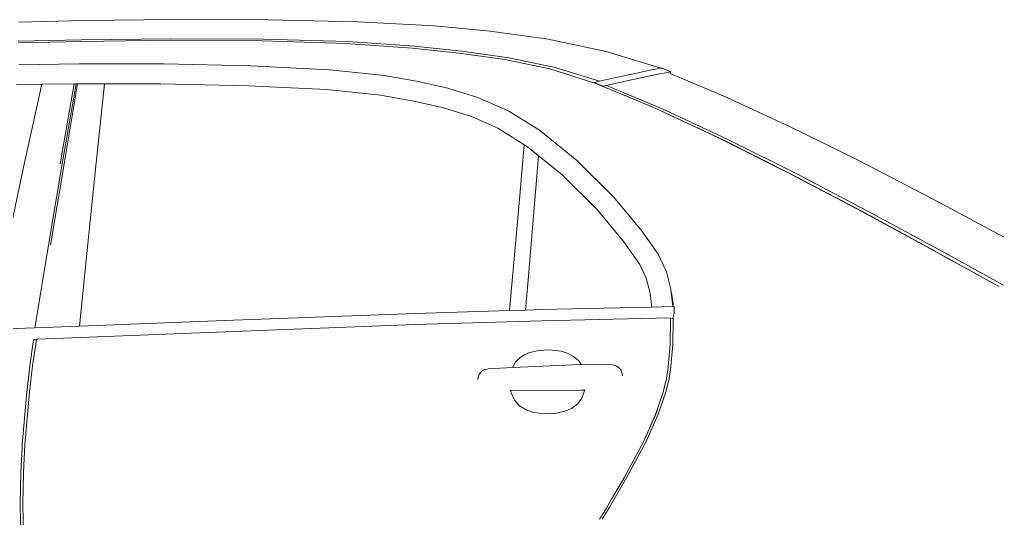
# Model space of a CAD drawing. Header units: inches. Extents: x 1987 to 3775, y 142 to 1299.
# Drawn here: x 2552.9 to 2613, y 1241.7 to 1272.3 of the extents above; entities that cross this region are included whole.
import ezdxf

# ---------------------------------------------------------------- set-up
doc = ezdxf.new("R2010")
doc.units = ezdxf.units.IN
doc.header["$MEASUREMENT"] = 0
doc.layers.add('CAR', color=173, linetype='Continuous', lineweight=13)

# ---------------------------------------------------------------- blocks, each defined once
blk = doc.blocks.new('A$C476D423A')
at = {"layer": 'CAR'}
for p, q in [((8.727, 60.198), (4.7, 60.109)), ((14.224, 60.261), (8.727, 60.198)), ((20.022, 60.241), (14.224, 60.261)), ((25.549, 60.119), (20.022, 60.241)), ((30.234, 59.876), (25.549, 60.119)), ((33.653, 59.554), (30.234, 59.876)), ((37.212, 59.05), (33.653, 59.554)), ((8.567, 59.016), (4.675, 58.931)), ((4.684, 58.837), (8.567, 58.918)), ((14.042, 59.088), (8.567, 59.016)), ((8.567, 58.918), (14.024, 58.988)), ((14.024, 58.988), (19.653, 58.948)), ((19.71, 59.054), (14.042, 59.088)), ((19.653, 58.948), (24.816, 58.793)), ((24.913, 58.905), (19.71, 59.054)), ((28.994, 58.63), (24.913, 58.905)), ((40.784, 58.299), (37.212, 59.05)), ((24.816, 58.793), (28.874, 58.516)), ((28.874, 58.516), (31.757, 58.205)), ((31.919, 58.317), (28.994, 58.63)), ((34.805, 57.916), (31.919, 58.317)), ((44.125, 57.271), (40.784, 58.299)), ((31.757, 58.205), (34.552, 57.813)), ((34.552, 57.813), (37.311, 57.231)), ((37.655, 57.326), (34.805, 57.916)), ((8.428, 57.537), (4.719, 57.477)), ((13.612, 57.535), (8.428, 57.537)), ((18.959, 57.42), (13.612, 57.535)), ((23.778, 57.182), (18.959, 57.42)), ((23.778, 57.182), (23.78, 57.182)), ((27.178, 56.822), (23.78, 57.182)), ((37.311, 57.231), (40.082, 56.356)), ((40.363, 56.478), (37.655, 57.326)), ((42.639, 56.979), (43.49, 57.151)), ((43.49, 57.151), (44.015, 57.251)), ((44.015, 57.251), (44.125, 57.271)), ((44.125, 57.271), (44.193, 57.284)), ((44.193, 57.284), (44.748, 57.054)), ((44.748, 57.054), (44.571, 57.022)), ((44.748, 57.054), (44.708, 56.959)), ((27.26, 56.808), (27.178, 56.822)), ((27.26, 56.808), (29.136, 56.475)), ((29.23, 56.454), (29.136, 56.475)), ((29.23, 56.454), (31.057, 56.053)), ((40.036, 56.404), (40.363, 56.478)), ((40.363, 56.478), (41.482, 56.731)), ((42.042, 56.503), (40.793, 56.221)), ((41.482, 56.731), (42.639, 56.979)), ((43.201, 56.751), (42.042, 56.503)), ((44.049, 56.922), (43.201, 56.751)), ((44.571, 57.022), (44.049, 56.922)), ((48.156, 55.506), (44.708, 56.959)), ((4.575, 56.26), (6.121, 56.286)), ((5.048, 51.377), (6.121, 56.286)), ((6.121, 56.286), (8.114, 56.32)), ((7.258, 51.405), (8.114, 56.32)), ((7.382, 51.408), (8.228, 56.321)), ((7.486, 51.41), (8.319, 56.321)), ((8.114, 56.32), (8.125, 56.32)), ((8.228, 56.321), (8.125, 56.32)), ((8.228, 56.321), (8.319, 56.321)), ((8.319, 56.321), (8.319, 56.322)), ((8.319, 56.321), (9.975, 56.32)), ((9.975, 56.32), (9.461, 51.468)), ((13.433, 56.318), (9.975, 56.32)), ((18.81, 56.202), (13.433, 56.318)), ((23.62, 55.97), (18.81, 56.202)), ((23.62, 55.97), (26.925, 55.629)), ((32.903, 55.482), (31.057, 56.053)), ((40.026, 56.376), (40.036, 56.404)), ((40.036, 56.404), (40.073, 56.389)), ((40.073, 56.389), (40.128, 56.366)), ((40.082, 56.356), (40.128, 56.366)), ((40.133, 56.334), (40.082, 56.356)), ((40.128, 56.366), (40.184, 56.343)), ((40.199, 56.307), (40.133, 56.334)), ((40.184, 56.343), (40.25, 56.316)), ((40.25, 56.316), (40.199, 56.307)), ((40.381, 56.231), (40.199, 56.307)), ((40.25, 56.316), (40.428, 56.242)), ((40.381, 56.231), (40.428, 56.242)), ((40.581, 56.149), (40.381, 56.231)), ((40.428, 56.242), (40.549, 56.192)), ((40.524, 56.186), (40.549, 56.192)), ((40.585, 56.16), (40.524, 56.186)), ((40.549, 56.192), (40.59, 56.175)), ((40.585, 56.16), (40.581, 56.149)), ((40.733, 56.086), (40.581, 56.149)), ((40.59, 56.175), (40.585, 56.16)), ((40.737, 56.096), (40.586, 56.16)), ((40.784, 56.219), (40.59, 56.175)), ((42.617, 55.305), (40.733, 56.086)), ((40.737, 56.235), (40.751, 56.237)), ((42.617, 55.305), (40.737, 56.096)), ((40.751, 56.237), (40.751, 56.238)), ((40.751, 56.238), (40.766, 56.231)), ((40.766, 56.231), (40.792, 56.22)), ((40.792, 56.22), (40.793, 56.221)), ((40.793, 56.221), (40.906, 56.173)), ((40.906, 56.173), (44.321, 54.741)), ((26.925, 55.629), (28.871, 55.279)), ((28.871, 55.279), (30.732, 54.864)), ((34.764, 54.66), (32.903, 55.482)), ((43.687, 54.862), (42.617, 55.305)), ((52.038, 53.706), (48.156, 55.506)), ((30.732, 54.864), (32.028, 54.463)), ((34.81, 54.631), (34.764, 54.66)), ((43.837, 54.792), (43.687, 54.862)), ((44.086, 54.688), (43.837, 54.792)), ((47.681, 52.998), (43.837, 54.792)), ((48.005, 52.85), (44.086, 54.688)), ((44.321, 54.741), (48.257, 52.904)), ((32.028, 54.463), (32.458, 54.331)), ((32.458, 54.331), (34.125, 53.6)), ((34.81, 54.631), (36.742, 53.425)), ((34.125, 53.6), (35.943, 52.455)), ((56.247, 51.622), (52.038, 53.706)), ((36.743, 53.423), (36.742, 53.425)), ((36.743, 53.423), (36.77, 53.402)), ((36.77, 53.402), (38.986, 51.611)), ((51.953, 50.853), (47.681, 52.998)), ((52.18, 50.751), (48.005, 52.85)), ((48.257, 52.904), (52.453, 50.807)), ((35.74, 52.577), (35.451, 49.215)), ((35.74, 52.579), (35.74, 52.577)), ((35.943, 52.455), (38.069, 50.728)), ((36.622, 51.898), (36.001, 44.513)), ((36.622, 51.898), (36.622, 51.9)), ((3.974, 46.347), (5.048, 51.377)), ((6.536, 46.414), (7.382, 51.408)), ((6.664, 46.418), (7.486, 51.41)), ((9.461, 51.468), (8.945, 46.498)), ((38.986, 51.611), (41.223, 49.387)), ((60.742, 49.293), (56.247, 51.622)), ((38.069, 50.728), (40.218, 48.596)), ((56.177, 48.633), (51.953, 50.853)), ((56.509, 48.472), (52.18, 50.751)), ((52.453, 50.807), (56.803, 48.53)), ((42.94, 47.32), (41.223, 49.387)), ((65.48, 46.756), (60.742, 49.293)), ((34.846, 42.399), (35.451, 49.215)), ((40.218, 48.596), (39.664, 49.144)), ((40.218, 48.596), (41.87, 46.616)), ((60.459, 46.316), (56.177, 48.633)), ((60.892, 46.092), (56.509, 48.472)), ((56.803, 48.53), (61.203, 46.15)), ((42.94, 47.32), (43.97, 45.858)), ((5.69, 41.346), (6.536, 46.414)), ((8.945, 46.498), (8.428, 41.448)), ((41.87, 46.616), (41.872, 46.614)), ((41.872, 46.614), (42.855, 45.221)), ((64.706, 43.979), (60.459, 46.316)), ((44.06, 45.669), (43.97, 45.858)), ((44.313, 45.133), (43.97, 45.858)), ((64.706, 43.979), (60.892, 46.092)), ((61.203, 46.15), (65.546, 43.748)), ((42.855, 45.221), (43.231, 44.381)), ((44.313, 45.133), (44.483, 44.773)), ((35.826, 42.431), (36.001, 44.513)), ((44.483, 44.773), (44.755, 43.717)), ((43.231, 44.381), (43.471, 43.458)), ((64.904, 43.874), (64.706, 43.979)), ((43.471, 43.458), (43.585, 42.615)), ((44.778, 43.519), (44.755, 43.717)), ((44.778, 43.519), (44.778, 43.517)), ((44.778, 43.517), (44.786, 43.484)), ((44.879, 42.642), (44.778, 43.517)), ((44.786, 43.484), (44.805, 43.363)), ((44.89, 42.813), (44.805, 43.363)), ((44.805, 43.363), (44.882, 42.654)), ((35.826, 42.431), (35.885, 43.125)), ((44.879, 42.642), (43.585, 42.615)), ((44.884, 42.642), (44.879, 42.642)), ((44.89, 42.804), (44.882, 42.654)), ((44.882, 42.654), (44.884, 42.642)), ((44.884, 42.642), (44.887, 42.642)), ((44.896, 42.642), (44.887, 42.642)), ((44.891, 42.809), (44.89, 42.813)), ((44.891, 42.809), (44.89, 42.804)), ((44.89, 42.804), (44.896, 42.642)), ((44.947, 42.643), (44.896, 42.642)), ((44.946, 42.242), (44.949, 42.644)), ((44.949, 42.644), (44.947, 42.643)), ((17.371, 41.781), (29.043, 42.208)), ((34.846, 42.399), (29.043, 42.208)), ((35.826, 42.431), (34.846, 42.399)), ((36.816, 42.464), (35.826, 42.431)), ((36.816, 42.464), (39.658, 42.531)), ((43.585, 42.615), (39.658, 42.531)), ((44.937, 42.196), (44.883, 41.954)), ((44.946, 42.242), (44.947, 42.237)), ((44.947, 42.237), (44.946, 42.234)), ((44.946, 42.214), (44.946, 42.234)), ((8.428, 41.448), (5.69, 41.346)), ((17.366, 41.781), (8.428, 41.448)), ((17.371, 41.781), (17.366, 41.781)), ((29.046, 41.537), (17.378, 41.098)), ((36.828, 41.77), (29.046, 41.537)), ((44.723, 41.946), (36.828, 41.77)), ((44.722, 41.899), (44.703, 40.311)), ((44.722, 41.899), (44.723, 41.946)), ((44.722, 41.899), (44.882, 41.903)), ((44.863, 40.319), (44.882, 41.903)), ((44.882, 41.903), (44.883, 41.954)), ((2.9, 41.242), (5.69, 41.346)), ((17.378, 41.098), (5.883, 40.649)), ((5.621, 40.603), (5.383, 39.009)), ((5.541, 39.005), (5.796, 40.61)), ((5.621, 40.603), (5.628, 40.648)), ((5.621, 40.603), (5.796, 40.61)), ((5.628, 40.648), (5.626, 40.648)), ((5.796, 40.61), (5.803, 40.649)), ((5.883, 40.649), (5.803, 40.649)), ((44.703, 40.309), (44.57, 38.741)), ((44.703, 40.309), (44.703, 40.311)), ((44.73, 38.749), (44.863, 40.319)), ((35.493, 39.523), (35.766, 39.69)), ((35.766, 39.69), (36.087, 39.826)), ((36.087, 39.826), (36.646, 39.945)), ((36.646, 39.945), (37.275, 39.977)), ((37.275, 39.977), (38.008, 39.907)), ((38.008, 39.907), (38.438, 39.772)), ((38.438, 39.772), (38.769, 39.587)), ((35.018, 38.895), (35.211, 39.225)), ((35.018, 38.895), (39.194, 39.091)), ((35.211, 39.225), (35.493, 39.523)), ((38.769, 39.587), (39.114, 39.294)), ((39.114, 39.294), (39.241, 39.09)), ((39.194, 39.091), (39.241, 39.09)), ((39.241, 39.09), (41.171, 39.067)), ((41.171, 39.067), (41.438, 38.994)), ((5.183, 37.189), (5.383, 39.009)), ((5.205, 37.405), (5.381, 39.001)), ((5.365, 37.409), (5.541, 39.005)), ((5.381, 39.001), (5.383, 39.009)), ((32.894, 38.207), (32.969, 38.499)), ((32.969, 38.499), (33.203, 38.73)), ((33.203, 38.73), (33.538, 38.826)), ((33.538, 38.826), (35.018, 38.895)), ((41.438, 38.994), (41.671, 38.773)), ((41.671, 38.773), (41.773, 38.434)), ((41.772, 38.389), (41.773, 38.434)), ((44.477, 38.22), (44.533, 38.532)), ((44.533, 38.532), (44.57, 38.741)), ((44.533, 38.532), (44.571, 38.737)), ((44.571, 38.737), (44.57, 38.741)), ((44.73, 38.749), (44.637, 38.228)), ((32.894, 38.207), (32.894, 38.174)), ((44.283, 37.386), (44.477, 38.22)), ((44.443, 37.394), (44.637, 38.228)), ((5.179, 37.185), (5.205, 37.405)), ((5.339, 37.189), (5.365, 37.409)), ((34.911, 37.517), (34.912, 37.517)), ((34.943, 37.341), (34.912, 37.517)), ((35.147, 36.887), (34.943, 37.341)), ((34.945, 37.492), (39.24, 37.506)), ((39.24, 37.506), (39.437, 37.52)), ((39.47, 37.551), (39.299, 37.055)), ((43.977, 36.031), (44.443, 37.394)), ((44.283, 37.386), (44.042, 36.68)), ((4.924, 34.157), (5.183, 37.189)), ((4.924, 34.157), (5.158, 36.948)), ((5.084, 34.161), (5.318, 36.952)), ((5.158, 36.948), (5.179, 37.185)), ((5.318, 36.952), (5.339, 37.189)), ((35.449, 36.539), (35.147, 36.887)), ((39.038, 36.669), (38.654, 36.388)), ((39.299, 37.055), (39.038, 36.669)), ((43.817, 36.023), (44.042, 36.68)), ((43.823, 36.029), (44.042, 36.68)), ((35.857, 36.295), (35.449, 36.539)), ((36.245, 36.166), (35.857, 36.295)), ((36.69, 36.103), (36.245, 36.166)), ((37.241, 36.064), (36.69, 36.103)), ((37.719, 36.099), (37.241, 36.064)), ((38.232, 36.214), (37.719, 36.099)), ((38.654, 36.388), (38.232, 36.214)), ((43.238, 34.357), (43.977, 36.031)), ((43.078, 34.349), (43.817, 36.023)), ((43.079, 34.345), (43.823, 36.029)), ((41.894, 32.162), (43.078, 34.349)), ((41.894, 32.162), (43.079, 34.345)), ((42.054, 32.17), (43.238, 34.357)), ((4.833, 32.462), (4.913, 33.938)), ((4.843, 32.489), (4.913, 33.938)), ((4.924, 34.157), (4.913, 33.938)), ((4.993, 32.466), (5.084, 34.161)), ((4.792, 30.521), (4.843, 32.489)), ((4.792, 30.521), (4.833, 32.462)), ((4.952, 30.525), (4.993, 32.466)), ((40.959, 30.284), (42.054, 32.17)), ((41.894, 32.162), (41.114, 30.818)), ((40.799, 30.276), (41.114, 30.818)), ((40.803, 30.277), (41.114, 30.818)), ((4.843, 28.394), (4.792, 30.521)), ((5.003, 28.398), (4.952, 30.525)), ((40.424, 29.676), (40.803, 30.277)), ((40.424, 29.676), (40.799, 30.276)), ((40.529, 29.596), (40.959, 30.284)), ((40.369, 29.588), (40.424, 29.676))]:
    blk.add_line(p, q, dxfattribs=at)

msp = doc.modelspace()

# ---------------------------------------------------------------- block references
at = {"layer": 'CAR'}
msp.add_blockref('A$C476D423A', (2548.174, 1212.071), dxfattribs=at)

doc.saveas('drawing.dxf')
